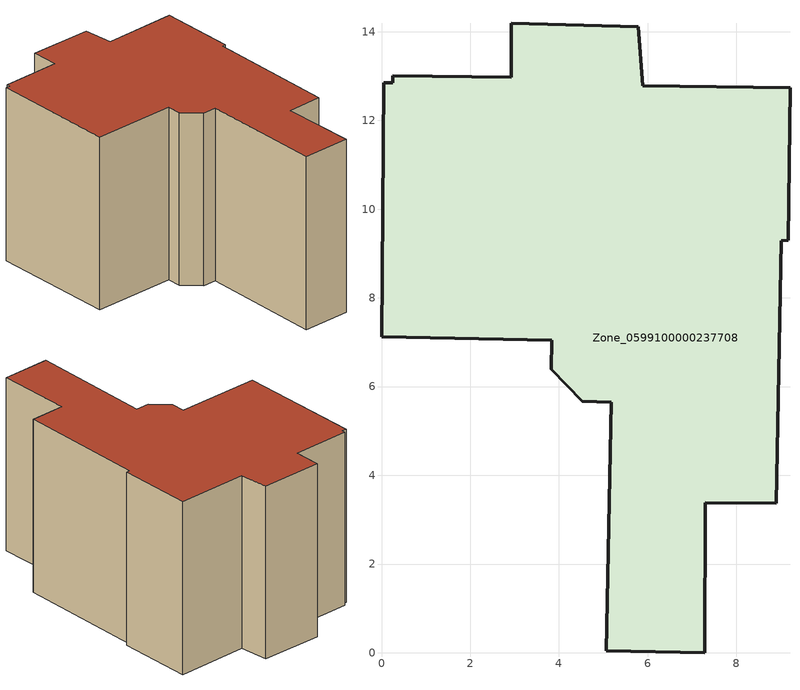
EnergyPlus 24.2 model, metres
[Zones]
Zone_0599100000237708
 floor ground (C_G): 5.07,0.05 5.18,5.65 4.53,5.67 3.83,6.39 3.84,7.04 0,7.12 0.05,12.85 0.25,12.85 0.26,13.01 2.92,12.97 2.93,14.19 5.79,14.11 5.89,12.78 9.21,12.74 9.17,9.3 9.01,9.29 8.9,3.37 7.3,3.38 7.29,0 z0
 wall outside (C_F): 3.84,7.04 3.83,6.39 4.53,5.67 5.18,5.65 5.07,0.05 7.29,0 7.3,3.38 8.9,3.37 9.01,9.29 9.17,9.3 9.21,12.74 5.89,12.78 5.79,14.11 2.93,14.19 2.92,12.97 0.26,13.01 0.25,12.85 0.05,12.85 0,7.12 3.84,7.04 z0:8.18
 roof outside (C_R): 5.18,5.65 5.07,0.05 7.29,0 7.3,3.38 8.9,3.37 9.01,9.29 9.17,9.3 9.21,12.74 5.89,12.78 5.79,14.11 2.93,14.19 2.92,12.97 0.26,13.01 0.25,12.85 0.05,12.85 0,7.12 3.84,7.04 3.83,6.39 4.53,5.67 z8.18
[BUILDING]
Pand.0599100000237708: North Axis=0; Terrain=City; Loads Convergence Tolerance Value=0.04; Temperature Convergence Tolerance Value=0.4; Solar Distribution=FullExterior; Maximum Number of Warmup Days=25; Minimum Number of Warmup Days=1
[Site:Location]
Rotterdam.The.Hague.AP_ZH_NLD Design_Conditions: Latitude=51.96; Longitude=4.45; Time Zone=1; Elevation=-4.5
[SITE:GROUNDTEMPERATURE:BUILDINGSURFACE]
18, 18, 18, 18, 18, 18, 18, 18, 18, 18, 18, 18
[MATERIAL] Thermal Absorptance=0.9; Solar Absorptance=0.7; Visible Absorptance=0.7
Name | Roughness | Thickness | Conductivity | Density | Specific Heat
G.TI.1975-1991 | MediumSmooth | 0.15 | 0.288461 | 540 | 1210
F.TI.1975-1991 | Rough | 0.3 | 0.230769 | 1920 | 840
R.TI.1975-1991 | MediumRough | 0.2 | 0.153846 | 1500 | 1000
[CONSTRUCTION]
C_G: G.TI.1975-1991
C_F: F.TI.1975-1991
C_R: R.TI.1975-1991
[ZONE]
Zone_0599100000237708: Type=1; Multiplier=1; Ceiling Height=Autocalculate; Volume=Autocalculate; Floor Area=autocalculate; Part of Total Floor Area=Yes
[ZONEINFILTRATION:DESIGNFLOWRATE]
Infil_Zone_0599100000237708: Zone or ZoneList or Space or SpaceList=Zone_0599100000237708; Schedule=AlwaysOn; Design Flow Rate Calculation Method=Flow/Area; Flow Rate per Floor Area=0.003; Constant Term Coefficient=1; Temperature Term Coefficient=0; Velocity Term Coefficient=0; Velocity Squared Term Coefficient=0
[HVACTEMPLATE:ZONE:IDEALLOADSAIRSYSTEM]
Zone_0599100000237708: Maximum Heating Supply Air Temperature=50; Minimum Cooling Supply Air Temperature=13; Maximum Heating Supply Air Humidity Ratio=0.0156; Minimum Cooling Supply Air Humidity Ratio=0.0077; Heating Limit=NoLimit; Cooling Limit=NoLimit; Dehumidification Control Type=ConstantSensibleHeatRatio; Cooling Sensible Heat Ratio=0.7; Dehumidification Setpoint=60; Humidification Control Type=None; Humidification Setpoint=30; Outdoor Air Method=None; Outdoor Air Flow Rate per Person=0.00944; Outdoor Air Flow Rate per Zone Floor Area=0; Outdoor Air Flow Rate per Zone=0; Demand Controlled Ventilation Type=None; Outdoor Air Economizer Type=NoEconomizer; Heat Recovery Type=None; Sensible Heat Recovery Effectiveness=0.7; Latent Heat Recovery Effectiveness=0.65
[ZONECONTROL:THERMOSTAT]
ThermostatControl_Zone_0599100000237708: Zone or ZoneList=Zone_0599100000237708; Control Type Schedule=DualSetpointControlType; Control 1=Thermostat_Zone_0599100000237708; Temperature Difference Between Cutout And Setpoint=0
[THERMOSTATSETPOINT:DUALSETPOINT]
Thermostat_Zone_0599100000237708: Heating Setpoint Temperature Schedule=HeatingSetpoint_Zone_0599100000237708; Cooling Setpoint Temperature Schedule=CoolingSetpoint_Zone_0599100000237708
[SCHEDULE:COMPACT]
HeatingSetpoint_Zone_0599100000237708: Through: 12/31, For: AllDays, Until: 24:00, 21
CoolingSetpoint_Zone_0599100000237708: Through: 12/31, For: AllDays, Until: 24:00, 24
DualSetpointControlType: Through: 12/31, For: AllDays, Until: 24:00, 4
AlwaysOn: Through: 12/31, For: AllDays, Until: 24:00, 1
